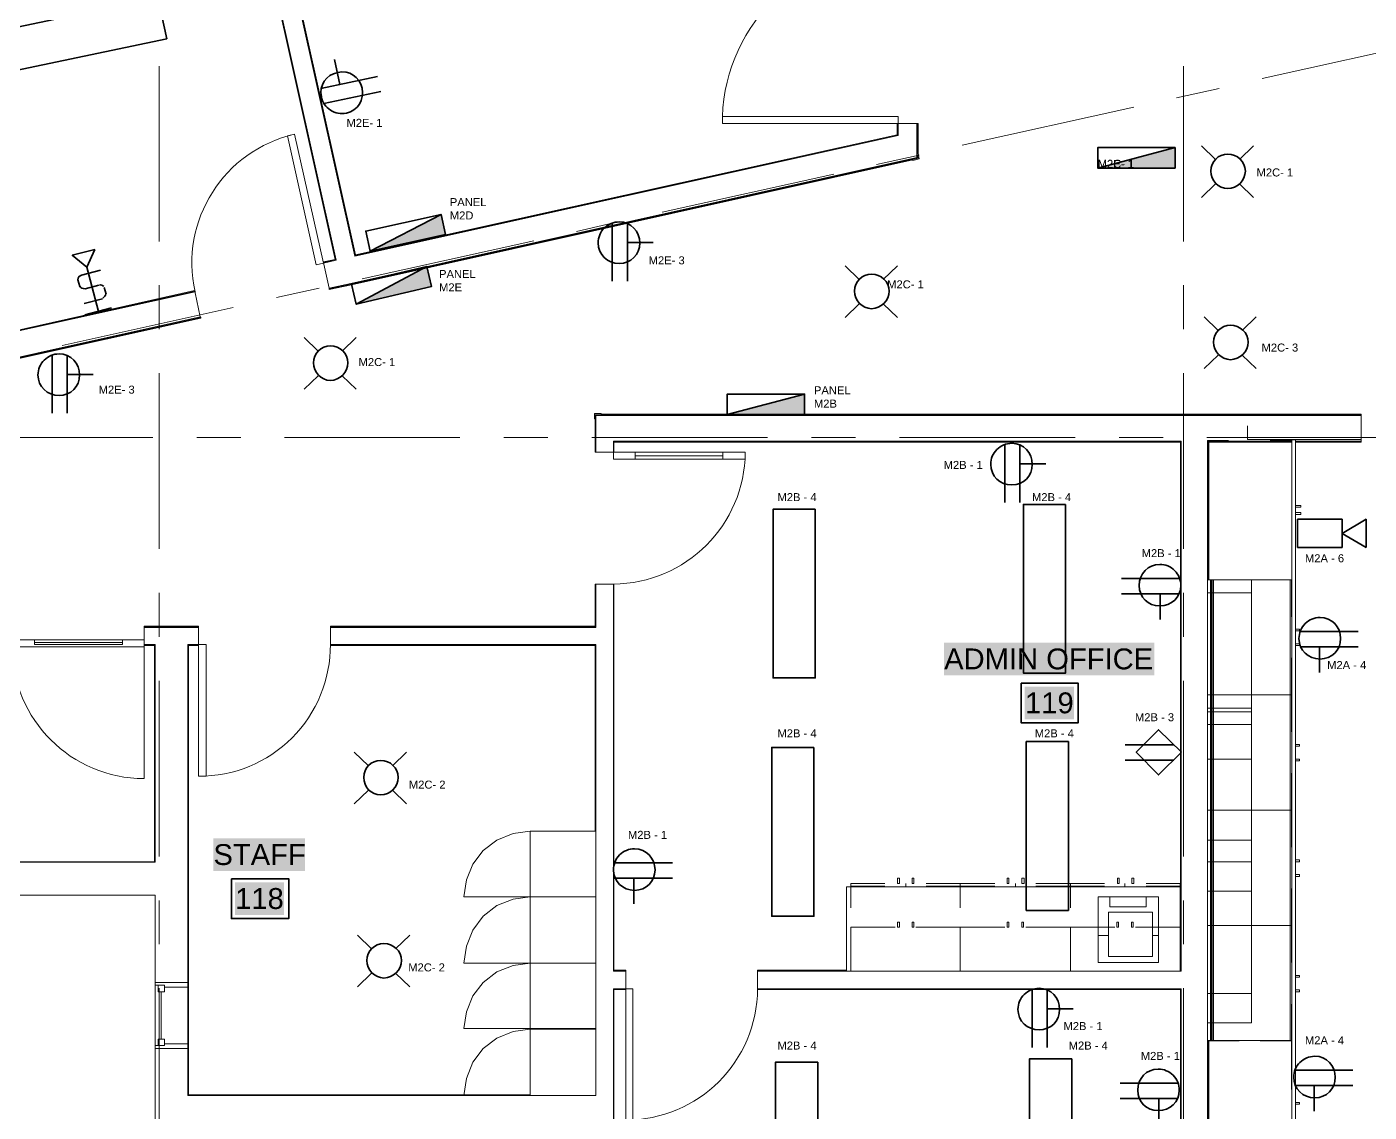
# Model space of a CAD drawing. Header units: millimetres. Extents: x 0.9 to 36.3, y 0.7 to 23.3.
# Drawn here: x 16.954 to 20.772, y 7.314 to 10.402 of the extents above; entities that cross this region are included whole.
import ezdxf

# ---------------------------------------------------------------- set-up
doc = ezdxf.new("R2010")
doc.units = ezdxf.units.MM
doc.layers.add('PDF2_Geometry', color=7, linetype='Continuous')
doc.layers.add('PDF_Text', color=7, linetype='Continuous')
for name, color, linetype, true_color in [('PDF2_Solid Fills', 7, 'Continuous', 0x7f7f7f), ('PDF_Geometry', 7, 'Continuous', 0x777777), ('PDF_Solid Fills', 7, 'Continuous', 0xffffff)]:
    doc.layers.add(name, color=color, linetype=linetype, true_color=true_color)
doc.styles.add('PDF Arial', font='arial.ttf')

msp = doc.modelspace()

# ---------------------------------------------------------------- hatches: boundary and pattern name
at = {"layer": 'PDF2_Solid Fills', "transparency": 33554559}
for points in [[(17.9302, 9.7653), (18.1455, 9.8107), (18.133, 9.8677), (18.1281, 9.8666)], [(18.9465, 9.3002), (19.1665, 9.2986), (19.1665, 9.3569), (19.1615, 9.3569)]]:
    msp.add_hatch(color=256, dxfattribs=at).paths.add_polyline_path(points)
at = {"layer": 'PDF_Solid Fills', "transparency": 33554559}
for points in [[(20, 10.0017), (20.22, 10), (20.22, 10.0583), (20.215, 10.0583)], [(20, 10.0017), (20.22, 10), (20.22, 10.0583), (20.215, 10.0583)], [(20, 10.0017), (20.22, 10), (20.22, 10.0583), (20.215, 10.0583)], [(17.8905, 9.6144), (18.1051, 9.6628), (18.0918, 9.7196), (18.087, 9.7185)]]:
    msp.add_hatch(color=256, dxfattribs=at).paths.add_polyline_path(points)

# ---------------------------------------------------------------- linework, layer by layer
at = {"layer": 'PDF2_Geometry', "lineweight": 35}
for points in [[(17.352, 10.3678), (16.8822, 10.2692), (16.8576, 10.3866), (17.3273, 10.4852)], [(18.1455, 9.8107), (17.9306, 9.7637), (17.9181, 9.8207), (18.133, 9.8677)], [(18.133, 9.8677), (17.9306, 9.7637), (18.1455, 9.8107)], [(17.1479, 9.7686), (17.1249, 9.7178), (17.0834, 9.7518)], [(19.1665, 9.2986), (18.9465, 9.2986), (18.9465, 9.3569), (19.1665, 9.3569)], [(19.1665, 9.3569), (18.9465, 9.2986), (19.1665, 9.2986)], [(19.1969, 9.0292), (19.1969, 8.5492), (19.0769, 8.5492), (19.0769, 9.0292)], [(19.9088, 9.0431), (19.9088, 8.5631), (19.7888, 8.5631), (19.7888, 9.0431)], [(20.695, 8.9205), (20.695, 9.0005), (20.5684, 9.0005), (20.5684, 8.9205)], [(20.7634, 8.9205), (20.695, 8.9605), (20.7634, 9.0005)], [(20.2381, 8.3384), (20.1731, 8.2734), (20.1098, 8.3384), (20.1731, 8.4017)], [(19.9169, 8.3679), (19.9169, 7.8879), (19.7969, 7.8879), (19.7969, 8.3679)], [(19.1931, 8.3514), (19.1931, 7.8714), (19.0731, 7.8714), (19.0731, 8.3514)], [(19.2038, 7.4561), (19.2038, 6.9761), (19.0838, 6.9761), (19.0838, 7.4561)], [(19.9265, 7.4657), (19.9265, 6.9858), (19.8065, 6.9858), (19.8065, 7.4657)]]:
    msp.add_lwpolyline(points, close=True, dxfattribs=at)
for points in [[(17.8289, 10.3091), (17.8441, 10.2374)], [(17.9517, 10.2603), (17.7904, 10.226)], [(17.9608, 10.218), (17.7994, 10.1836)], [(20.295, 10.063), (20.335, 10.0246)], [(20.4433, 10.063), (20.4033, 10.0246)], [(20.295, 9.9163), (20.335, 9.9546)], [(20.4433, 9.9163), (20.4033, 9.9546)], [(18.6191, 9.6784), (18.6191, 9.8434)], [(18.6625, 9.6784), (18.6625, 9.8434)], [(18.7358, 9.7884), (18.6625, 9.7884)], [(17.1102, 9.6951), (17.1634, 9.7089)], [(17.1249, 9.7178), (17.1578, 9.5921)], [(19.2819, 9.7215), (19.3219, 9.6832)], [(19.4303, 9.7215), (19.3903, 9.6832)], [(17.0998, 9.682), (17.1049, 9.6627)], [(17.1203, 9.6564), (17.159, 9.6665)], [(17.1795, 9.6408), (17.1745, 9.6601)], [(17.1175, 9.6143), (17.1691, 9.6278)], [(17.1191, 9.582), (17.1949, 9.6017)], [(19.2819, 9.5748), (19.3219, 9.6132)], [(19.4303, 9.5748), (19.3903, 9.6132)], [(20.3028, 9.5763), (20.3428, 9.5379)], [(20.4512, 9.5763), (20.4112, 9.5379)], [(17.7427, 9.5174), (17.7827, 9.4791)], [(17.8911, 9.5174), (17.8511, 9.4791)], [(17.026, 9.3027), (17.026, 9.4677)], [(17.0693, 9.3027), (17.0693, 9.4677)], [(20.3028, 9.4296), (20.3428, 9.4679)], [(20.4512, 9.4296), (20.4112, 9.4679)], [(17.1426, 9.4127), (17.0693, 9.4127)], [(17.7427, 9.3707), (17.7827, 9.4091)], [(17.8911, 9.3707), (17.8511, 9.4091)], [(19.7356, 9.0484), (19.7356, 9.2134)], [(19.779, 9.0484), (19.779, 9.2134)], [(19.8523, 9.1584), (19.779, 9.1584)], [(20.0681, 8.8322), (20.2331, 8.8322)], [(20.0681, 8.7889), (20.2331, 8.7889)], [(20.1781, 8.7155), (20.1781, 8.7889)], [(20.7408, 8.6813), (20.5758, 8.6813)], [(20.7408, 8.638), (20.5758, 8.638)], [(20.6308, 8.5647), (20.6308, 8.638)], [(17.8857, 8.338), (17.9257, 8.2996)], [(18.034, 8.338), (17.994, 8.2996)], [(20.0781, 8.3584), (20.2164, 8.3584)], [(20.0781, 8.315), (20.2164, 8.315)], [(17.8857, 8.1913), (17.9257, 8.2296)], [(18.034, 8.1913), (17.994, 8.2296)], [(18.791, 8.0232), (18.626, 8.0232)], [(18.791, 7.9799), (18.626, 7.9799)], [(18.681, 7.9066), (18.681, 7.9799)], [(17.895, 7.8171), (17.935, 7.7788)], [(18.0433, 7.8171), (18.0033, 7.7788)], [(17.895, 7.6704), (17.935, 7.7088)], [(18.0433, 7.6704), (18.0033, 7.7088)], [(19.8133, 7.498), (19.8133, 7.6629)], [(19.8566, 7.498), (19.8566, 7.6629)], [(19.9299, 7.6079), (19.8566, 7.6079)], [(20.7257, 7.4329), (20.5607, 7.4329)], [(20.0639, 7.3964), (20.2289, 7.3964)], [(20.7257, 7.3896), (20.5607, 7.3896)], [(20.6157, 7.3162), (20.6157, 7.3896)], [(20.0639, 7.3531), (20.2289, 7.3531)], [(20.1739, 7.2797), (20.1739, 7.3531)]]:
    msp.add_lwpolyline(points, dxfattribs=at)
for centre, radius, start, end in [((17.8504, 10.2146), 0.0597, 191.7901, 282.2695), ((20.37, 9.9913), 0.0484, 90.0411, 179.9589), ((18.6389, 9.7869), 0.0597, 89.7603, 180.2397), ((19.357, 9.6498), 0.0484, 90.0411, 179.9589), ((20.3779, 9.5046), 0.0484, 90.0411, 179.9589), ((17.0457, 9.4113), 0.0597, 89.7603, 180.2397), ((17.8178, 9.4457), 0.0484, 90.0411, 179.9589), ((19.7554, 9.157), 0.0597, 89.7603, 180.2397), ((20.1767, 8.8125), 0.0597, 359.7603, 90.2397), ((20.6322, 8.6616), 0.0597, 89.7603, 180.2397), ((17.9607, 8.2663), 0.0484, 90.0411, 179.9589), ((18.6825, 8.0035), 0.0597, 89.7603, 180.2397), ((17.97, 7.7454), 0.0484, 90.0411, 179.9589), ((19.833, 7.6065), 0.0597, 89.7603, 180.2397), ((20.6171, 7.4131), 0.0597, 89.7603, 180.2397), ((20.1725, 7.3766), 0.0597, 359.7603, 90.2397)]:
    msp.add_arc(centre, radius, start, end, dxfattribs=at)
for points in [[(17.792, 10.2024), (17.785, 10.235), (17.8059, 10.265), (17.8385, 10.272)], [(17.8385, 10.272), (17.8711, 10.2789), (17.9007, 10.2597), (17.9077, 10.2271)], [(17.9077, 10.2271), (17.9146, 10.1945), (17.8957, 10.1632), (17.8631, 10.1563)], [(20.37, 10.0396), (20.3966, 10.0396), (20.42, 10.018), (20.42, 9.9913)], [(20.37, 9.9413), (20.3433, 9.9413), (20.3217, 9.9646), (20.3217, 9.9913)], [(20.42, 9.9913), (20.42, 9.9646), (20.3966, 9.9413), (20.37, 9.9413)], [(18.6391, 9.8467), (18.6725, 9.8467), (18.6975, 9.82), (18.6975, 9.7867)], [(18.6391, 9.7284), (18.6058, 9.7284), (18.5791, 9.7534), (18.5791, 9.7867)], [(18.6975, 9.7867), (18.6975, 9.7534), (18.6725, 9.7284), (18.6391, 9.7284)], [(19.3569, 9.6982), (19.3836, 9.6982), (19.4069, 9.6765), (19.4069, 9.6498)], [(17.0998, 9.682), (17.0998, 9.6889), (17.1038, 9.6934), (17.1102, 9.6951)], [(17.1203, 9.6564), (17.1135, 9.6563), (17.1078, 9.6582), (17.1045, 9.6643)], [(17.1606, 9.6669), (17.1655, 9.6681), (17.1695, 9.6658), (17.1736, 9.6634)], [(17.1791, 9.6424), (17.1787, 9.6371), (17.1747, 9.6327), (17.1703, 9.6298)], [(19.3569, 9.5998), (19.3303, 9.5998), (19.3086, 9.6232), (19.3086, 9.6498)], [(19.4069, 9.6498), (19.4069, 9.6232), (19.3836, 9.5998), (19.3569, 9.5998)], [(20.3778, 9.5529), (20.4045, 9.5529), (20.4278, 9.5313), (20.4278, 9.5046)], [(17.046, 9.4711), (17.0793, 9.4711), (17.1043, 9.4444), (17.1043, 9.4111)], [(17.8177, 9.4941), (17.8444, 9.4941), (17.8677, 9.4724), (17.8677, 9.4457)], [(20.3778, 9.4546), (20.3512, 9.4546), (20.3295, 9.4779), (20.3295, 9.5046)], [(20.4278, 9.5046), (20.4278, 9.4779), (20.4045, 9.4546), (20.3778, 9.4546)], [(17.8177, 9.3957), (17.7911, 9.3957), (17.7694, 9.4191), (17.7694, 9.4457)], [(17.8677, 9.4457), (17.8677, 9.4191), (17.8444, 9.3957), (17.8177, 9.3957)], [(17.046, 9.3527), (17.0126, 9.3527), (16.986, 9.3777), (16.986, 9.4111)], [(17.1043, 9.4111), (17.1043, 9.3777), (17.0793, 9.3527), (17.046, 9.3527)], [(19.7556, 9.2167), (19.789, 9.2167), (19.814, 9.1901), (19.814, 9.1567)], [(19.7556, 9.0984), (19.7223, 9.0984), (19.6957, 9.1234), (19.6957, 9.1567)], [(19.814, 9.1567), (19.814, 9.1234), (19.789, 9.0984), (19.7556, 9.0984)], [(20.1181, 8.8122), (20.1181, 8.8455), (20.1431, 8.8722), (20.1765, 8.8722)], [(20.1765, 8.7539), (20.1431, 8.7539), (20.1181, 8.7789), (20.1181, 8.8122)], [(20.2365, 8.8122), (20.2365, 8.7789), (20.2098, 8.7539), (20.1765, 8.7539)], [(20.6908, 8.6613), (20.6908, 8.6947), (20.6658, 8.7213), (20.6325, 8.7213)], [(20.5725, 8.6613), (20.5725, 8.628), (20.5992, 8.603), (20.6325, 8.603)], [(20.6325, 8.603), (20.6658, 8.603), (20.6908, 8.628), (20.6908, 8.6613)], [(17.9607, 8.3146), (17.9873, 8.3146), (18.0107, 8.293), (18.0107, 8.2663)], [(17.9607, 8.2163), (17.934, 8.2163), (17.9123, 8.2396), (17.9123, 8.2663)], [(18.0107, 8.2663), (18.0107, 8.2396), (17.9873, 8.2163), (17.9607, 8.2163)], [(18.741, 8.0032), (18.741, 8.0366), (18.716, 8.0632), (18.6827, 8.0632)], [(18.6227, 8.0032), (18.6227, 7.9699), (18.6494, 7.9449), (18.6827, 7.9449)], [(18.6827, 7.9449), (18.716, 7.9449), (18.741, 7.9699), (18.741, 8.0032)], [(17.97, 7.7938), (17.9967, 7.7938), (18.02, 7.7721), (18.02, 7.7454)], [(17.97, 7.6954), (17.9433, 7.6954), (17.9217, 7.7188), (17.9217, 7.7454)], [(18.02, 7.7454), (18.02, 7.7188), (17.9967, 7.6954), (17.97, 7.6954)], [(19.8333, 7.6663), (19.8666, 7.6663), (19.8916, 7.6396), (19.8916, 7.6063)], [(19.8333, 7.5479), (19.7999, 7.5479), (19.7733, 7.5729), (19.7733, 7.6063)], [(19.8916, 7.6063), (19.8916, 7.5729), (19.8666, 7.5479), (19.8333, 7.5479)], [(20.6757, 7.4129), (20.6757, 7.4462), (20.6507, 7.4729), (20.6174, 7.4729)], [(20.1139, 7.3764), (20.1139, 7.4097), (20.1389, 7.4364), (20.1722, 7.4364)], [(20.5574, 7.4129), (20.5574, 7.3796), (20.584, 7.3546), (20.6174, 7.3546)], [(20.6174, 7.3546), (20.6507, 7.3546), (20.6757, 7.3796), (20.6757, 7.4129)], [(20.1722, 7.3181), (20.1389, 7.3181), (20.1139, 7.3431), (20.1139, 7.3764)], [(20.2322, 7.3764), (20.2322, 7.3431), (20.2056, 7.3181), (20.1722, 7.3181)]]:
    msp.add_open_spline(points, degree=3, dxfattribs=at)
at = {"layer": 'PDF_Geometry', "lineweight": 9}
for points in [[(15.2427, 11.8978), (15.766, 9.5429), (15.2444, 11.8978), (15.2444, 11.8962), (17.2526, 12.3428), (17.8309, 9.7396), (17.8326, 9.7396), (17.2526, 12.3445), (17.2543, 12.3462), (17.8343, 9.7379)], [(17.8326, 9.7396), (17.2543, 12.3445)], [(17.8876, 9.7496), (17.3076, 12.3528)], [(17.3093, 12.3528), (17.8876, 9.7513), (17.3093, 12.3528)], [(17.311, 12.3512), (17.8893, 9.7529), (19.4292, 10.0946), (19.4309, 10.0946), (19.4292, 10.0946), (19.4292, 10.1263), (19.4309, 10.1263), (19.4325, 10.1263)], [(20.4675, 10.2546), (20.9558, 10.3629)], [(17.331, 9.7913), (17.331, 10.2896)], [(20.2442, 9.7913), (20.2442, 10.2896)], [(20.2242, 10.1996), (20.3458, 10.2263)], [(19.6142, 10.0646), (20.1025, 10.1729)], [(19.4875, 10.0279), (17.8776, 9.6696), (17.8143, 9.6563), (17.8143, 9.6579), (17.8759, 9.6713), (19.4859, 10.0296), (19.4859, 10.1263), (19.4875, 10.1263), (19.4875, 10.0413), (19.4875, 10.1263), (19.4892, 10.1263), (19.4892, 10.0413), (19.4925, 10.0263), (19.4742, 10.0213), (19.4742, 10.0229), (17.8776, 9.6679), (17.8143, 9.6546), (17.8143, 9.6563), (17.8776, 9.6696), (19.4742, 10.0246)], [(19.4309, 10.1263), (19.4309, 10.0946), (19.4309, 10.1263)], [(19.4309, 10.0946), (19.4309, 10.1263)], [(17.7976, 9.7313), (17.7976, 9.7329), (17.8309, 9.7396), (17.8326, 9.7396), (17.7976, 9.7313), (17.7976, 9.7296), (17.7776, 9.7246), (17.6959, 10.0913), (17.7159, 10.0963), (17.7976, 9.7296)], [(17.8876, 9.7513), (19.4309, 10.0946), (17.8876, 9.7513)], [(19.4325, 10.0929), (17.9326, 9.7596)], [(19.3709, 10.0096), (19.4925, 10.0363)], [(19.4875, 10.0346), (19.4875, 10.0279), (19.4875, 10.0346)], [(18.7609, 9.8746), (19.2492, 9.9829)], [(18.5176, 9.8196), (18.6392, 9.8479)], [(17.9076, 9.6846), (18.3959, 9.7929)], [(16.8276, 9.5163), (17.431, 9.6513), (17.431, 9.6496), (17.4326, 9.6496), (17.4326, 9.6479), (15.821, 9.2913), (17.4326, 9.6496), (16.8276, 9.5146), (16.826, 9.5196), (16.836, 9.5213), (16.7843, 9.7579), (16.7743, 9.7563), (16.7727, 9.7596), (16.771, 9.7663), (16.6243, 9.7346)], [(17.7976, 9.7313), (17.8326, 9.7396), (17.7976, 9.7313)], [(17.331, 9.5413), (17.331, 9.6663)], [(20.2442, 9.5413), (20.2442, 9.6663)], [(17.6643, 9.6313), (17.7859, 9.6579)], [(17.0543, 9.4946), (17.541, 9.6029)], [(15.8377, 9.218), (17.4476, 9.5763), (17.4493, 9.5746), (15.8394, 9.218), (15.956, 8.693)], [(15.9177, 8.8563), (15.8377, 9.218), (15.8377, 9.2163), (17.4493, 9.5746), (17.4493, 9.5729), (15.841, 9.2163), (15.956, 8.6963), (16.9126, 8.6963), (16.9126, 8.6946), (16.9126, 8.693), (15.9544, 8.693), (15.9544, 8.6946), (16.9126, 8.6946), (15.956, 8.6946), (15.8394, 9.218)], [(17.331, 8.9163), (17.331, 9.4163)], [(20.2442, 8.9163), (20.2442, 9.4163)], [(18.5709, 9.298), (18.5709, 9.1913), (18.5726, 9.1913), (18.5726, 9.2963), (20.3075, 9.2963), (20.7492, 9.2963), (20.7492, 9.298), (20.7492, 9.2996), (20.3075, 9.2996), (18.5876, 9.2996), (18.5876, 9.3013), (18.5692, 9.3013), (18.5692, 9.2863), (18.5709, 9.2863), (18.5692, 9.2863), (18.5692, 9.3013), (18.5876, 9.3013), (18.5876, 9.298), (18.5709, 9.298), (18.5709, 9.2863), (18.5709, 9.1913), (18.5709, 9.2196)], [(18.5726, 9.298), (20.3075, 9.298), (18.5876, 9.298)], [(20.3075, 9.298), (20.7492, 9.298), (20.3075, 9.298)], [(20.7492, 9.228), (20.7492, 9.2913)], [(16.8126, 9.233), (17.3126, 9.233)], [(17.4376, 9.233), (17.5626, 9.233)], [(17.6876, 9.233), (18.1859, 9.233)], [(18.3109, 9.233), (18.4359, 9.233)], [(18.5609, 9.233), (19.0609, 9.233)], [(20.2142, 9.223), (18.6226, 9.223)], [(18.6242, 9.1913), (18.6242, 9.2213), (18.6242, 9.1913), (18.6226, 9.1913), (18.6226, 9.2196)], [(20.2375, 7.7147), (20.2375, 9.223), (20.2375, 7.7164), (20.2342, 7.7164), (20.2375, 7.7164), (20.2358, 7.7164), (20.2358, 7.718), (20.2358, 9.2196), (18.6242, 9.2196), (18.6242, 9.2213), (20.2375, 9.2213), (18.6242, 9.2213), (18.6242, 9.2196), (18.6242, 9.1913), (18.6242, 9.2213)], [(19.1859, 9.233), (19.3109, 9.233)], [(19.4359, 9.233), (19.9359, 9.233)], [(20.0609, 9.233), (20.1858, 9.233)], [(20.2375, 9.2213), (20.2375, 7.7164), (20.2358, 7.7164), (20.2358, 7.718), (20.2342, 7.718)], [(20.3108, 9.233), (20.8092, 9.233)], [(20.5625, 7.6514), (20.5625, 7.5164), (20.5625, 8.8296), (20.5625, 9.2263), (20.5525, 9.2263), (20.5525, 8.8296), (20.5525, 7.5164), (20.5525, 7.1214), (20.3125, 7.1214), (20.3125, 7.123), (20.5525, 7.123), (20.3142, 7.123), (20.3142, 7.518), (20.3142, 7.1214)], [(20.3125, 9.0846), (20.3125, 9.2246), (20.3725, 9.2246)], [(20.3458, 9.223), (20.3458, 9.2213), (20.3458, 9.2196), (20.3158, 9.2196), (20.3142, 9.2213), (20.5525, 9.2213), (20.3142, 9.2213), (20.3458, 9.2213), (20.3125, 9.2213)], [(20.5525, 9.223), (20.3125, 9.223), (20.3125, 8.8563)], [(20.3142, 9.2213), (20.3158, 9.2196), (20.3158, 8.828)], [(20.3142, 9.2213), (20.3142, 8.828), (20.3142, 9.2213)], [(20.5525, 9.2196), (20.3158, 9.2196)], [(20.4908, 9.2246), (20.5525, 9.2246)], [(20.5625, 7.1247), (20.9441, 7.1247), (20.9441, 7.123), (20.9441, 7.1214), (20.5625, 7.1214), (20.5625, 9.2263), (20.5525, 9.2263), (20.5525, 7.1214), (20.5508, 7.1214)], [(20.5625, 9.2246), (20.5625, 9.0846)], [(20.5625, 9.223), (20.7492, 9.223), (20.7492, 9.2213), (20.7492, 9.2196), (20.5625, 9.2196)], [(18.5709, 9.1913), (18.5709, 9.1913)], [(18.6242, 9.1913), (18.6242, 9.1913)], [(18.6842, 9.1913), (18.9342, 9.1913)], [(18.6842, 9.1713), (18.9342, 9.1713)], [(20.5625, 9.0346), (20.5725, 9.0346), (20.5625, 9.0346), (20.5775, 9.0346), (20.5775, 9.0396), (20.5625, 9.0396), (20.5725, 9.0396), (20.5625, 9.0396)], [(20.5625, 9.0146), (20.5725, 9.0146), (20.5625, 9.0146), (20.5775, 9.0146), (20.5775, 9.0196), (20.5625, 9.0196), (20.5725, 9.0196), (20.5625, 9.0196)], [(20.3725, 7.1214), (20.3125, 7.1214), (20.3125, 7.518), (20.5475, 7.518), (20.5475, 8.828), (20.3125, 8.828), (20.3725, 8.828), (20.3125, 8.828), (20.3125, 8.968)], [(20.5625, 8.968), (20.5625, 8.828), (20.5625, 8.6946)], [(20.3125, 8.6946), (20.3125, 8.828), (20.4025, 8.828)], [(20.3208, 8.828), (20.3258, 8.828), (20.3292, 8.828)], [(20.3208, 8.828), (20.3258, 8.828), (20.3292, 8.828)], [(20.3208, 8.828), (20.3258, 8.828), (20.3292, 8.828)], [(20.3225, 8.828), (20.3258, 8.828), (20.3292, 8.828)], [(20.3225, 8.828), (20.3225, 7.518)], [(20.3258, 8.828), (20.3258, 7.518)], [(20.3258, 8.828), (20.3258, 7.518)], [(20.3292, 8.828), (20.3292, 7.518)], [(20.3292, 8.828), (20.3292, 7.518)], [(20.3292, 8.828), (20.3292, 7.518)], [(20.3292, 8.828), (20.3292, 7.518)], [(20.4625, 8.828), (20.5525, 8.828), (20.4908, 8.828), (20.5508, 8.828), (20.5508, 8.723)], [(20.5525, 8.828), (20.5508, 8.828)], [(17.331, 8.6663), (17.331, 8.7913)], [(18.5726, 8.693), (17.8176, 8.693), (17.8176, 8.6946), (17.8176, 8.6963), (18.5709, 8.6963), (18.5709, 8.6946), (18.5709, 8.6963), (18.5709, 8.8163), (18.5726, 8.8163), (18.5726, 8.7346)], [(18.5709, 8.8163), (18.5709, 8.8163)], [(18.5709, 8.6946), (18.5709, 8.8163), (18.5709, 8.6946)], [(18.6242, 7.7164), (18.6242, 8.668), (18.6242, 7.718), (18.6576, 7.718), (18.6576, 7.7164), (18.6576, 7.7147), (18.6226, 7.7147), (18.6226, 8.668), (18.6226, 8.8163), (18.6242, 8.8163), (18.6242, 8.668), (18.6242, 8.8163), (18.6242, 8.668), (18.6242, 7.7147)], [(18.6242, 8.8163), (18.6242, 8.8163)], [(20.2442, 8.6663), (20.2442, 8.7913)], [(17.2876, 8.6946), (17.4426, 8.6946), (17.2876, 8.6946)], [(17.8176, 8.6946), (18.5709, 8.6946), (17.8176, 8.6946)], [(15.966, 8.6446), (16.1027, 8.0247), (16.2443, 8.0247), (16.2443, 8.033), (16.8543, 8.033), (16.8543, 8.0247), (16.2443, 8.0247), (16.2443, 8.033), (16.8543, 8.033), (16.8543, 8.0247), (17.2026, 8.0247)], [(17.2876, 8.638), (16.9126, 8.638), (16.9126, 8.6413), (15.9677, 8.6413), (16.1043, 8.0263), (16.2443, 8.0263)], [(16.8543, 8.0263), (17.3176, 8.0263), (17.3193, 8.0263), (17.3193, 8.6446), (17.3193, 8.0247)], [(16.9126, 8.658), (17.2876, 8.658)], [(17.226, 8.658), (16.976, 8.658)], [(16.976, 8.6496), (17.226, 8.6496)], [(17.3193, 8.643), (17.2876, 8.643), (17.3193, 8.643), (17.3193, 8.0263), (17.3176, 8.0263), (17.3176, 8.6413), (17.2876, 8.6413)], [(17.4126, 8.643), (17.4426, 8.643), (17.4126, 8.643), (17.4126, 8.0247), (17.4126, 8.6446), (17.4126, 8.0247), (17.4126, 7.3614)], [(18.3859, 7.363), (17.4143, 7.363), (17.4143, 8.0247), (17.4143, 8.6413), (17.4426, 8.6413), (17.4426, 8.643), (17.4426, 8.6446), (17.4643, 8.6446), (17.4643, 8.2697), (17.4426, 8.2697), (17.4426, 8.6446)], [(18.5709, 8.113), (18.5709, 8.6413), (18.5709, 8.643), (18.5709, 8.6413), (17.8176, 8.6413), (17.8176, 8.643), (17.8176, 8.6446), (18.5726, 8.6446), (18.5726, 8.113)], [(18.5709, 8.113), (18.5709, 8.643), (18.5709, 8.113)], [(20.3125, 8.3663), (20.3125, 8.5013), (20.4025, 8.5013), (20.3125, 8.5013), (20.3125, 8.6346)], [(20.5508, 8.6646), (20.5525, 8.6646)], [(20.5625, 8.6346), (20.5625, 8.5013), (20.5625, 8.3663)], [(20.5508, 8.6063), (20.5508, 8.5013), (20.3292, 8.5013), (20.5508, 8.5013), (20.5508, 8.3963)], [(17.331, 8.0413), (17.331, 8.5413)], [(20.2442, 8.0413), (20.2442, 8.5413)], [(20.5508, 8.3363), (20.5525, 8.3363)], [(20.3125, 8.038), (20.3125, 8.173), (20.4025, 8.173), (20.3125, 8.173), (20.3125, 8.308)], [(20.5625, 8.308), (20.5625, 8.173), (20.5625, 8.038)], [(20.5508, 8.278), (20.5508, 8.173), (20.3292, 8.173), (20.5508, 8.173), (20.5508, 8.068)], [(18.3859, 7.5514), (18.1976, 7.5514), (18.2043, 7.5997), (18.2226, 7.6447), (18.2526, 7.683), (18.2909, 7.713), (18.3376, 7.7314), (18.3859, 7.738), (18.1976, 7.738), (18.2043, 7.7863), (18.2226, 7.8313), (18.2526, 7.8713), (18.2909, 7.9013), (18.3376, 7.9197), (18.3859, 7.9263), (18.1976, 7.9263), (18.2043, 7.9747), (18.2226, 8.0197), (18.2526, 8.058), (18.2909, 8.088), (18.3376, 8.1063), (18.3859, 8.113)], [(16.8543, 8.0263), (17.3193, 8.0263), (16.8543, 8.0263)], [(18.5726, 7.3614), (17.4126, 7.3614), (17.4126, 8.0247), (17.4126, 7.3997)], [(20.3125, 7.7097), (20.3125, 7.8447), (20.4025, 7.8447), (20.3125, 7.8447), (20.3125, 7.9797)], [(20.5508, 8.008), (20.5525, 8.008)], [(20.5625, 7.9797), (20.5625, 7.8447), (20.5625, 7.7097)], [(19.3942, 7.9647), (19.2975, 7.9647), (19.2975, 7.9563)], [(19.2975, 7.8947), (19.2975, 7.9563), (19.3942, 7.9563)], [(19.4309, 7.9647), (19.4359, 7.9647), (19.4309, 7.9647)], [(19.4309, 7.9647), (19.4359, 7.9647), (19.4309, 7.9647)], [(19.4542, 7.9563), (19.4542, 7.9647)], [(19.7075, 7.9647), (19.6092, 7.9647), (19.6092, 7.9563), (19.6092, 7.9647), (19.5125, 7.9647)], [(19.5125, 7.9563), (19.6092, 7.9563), (19.6092, 7.8947), (19.6092, 7.9563), (19.7075, 7.9563)], [(19.7425, 7.9647), (19.7475, 7.9647), (19.7425, 7.9647)], [(19.7425, 7.9647), (19.7475, 7.9647), (19.7425, 7.9647)], [(19.7659, 7.9563), (19.7659, 7.9647)], [(20.0192, 7.9647), (19.9225, 7.9647), (19.9225, 7.9563), (19.9225, 7.9647), (19.8242, 7.9647)], [(19.8242, 7.9563), (19.9225, 7.9563), (19.9225, 7.8947), (19.9225, 7.9563), (20.0192, 7.9563)], [(20.0559, 7.9647), (20.0609, 7.9647), (20.0559, 7.9647)], [(20.0559, 7.9647), (20.0609, 7.9647), (20.0559, 7.9647)], [(20.0775, 7.9563), (20.0775, 7.9647)], [(20.2342, 7.9563), (20.2342, 7.9647), (20.1375, 7.9647)], [(20.1375, 7.9563), (20.2342, 7.9563), (20.2342, 7.8947)], [(20.5508, 7.9497), (20.5508, 7.8447), (20.3292, 7.8447), (20.5508, 7.8447), (20.5508, 7.7397)], [(17.331, 7.7913), (17.331, 7.9163)], [(20.1725, 7.8363), (20.1725, 7.8413), (20.1725, 7.843), (20.1725, 7.8463), (20.1725, 7.8863), (20.1725, 7.9263), (20.0009, 7.9263), (20.0858, 7.9263), (20.1725, 7.9263), (20.1725, 7.918), (20.1725, 7.908), (20.1725, 7.898), (20.1725, 7.8863), (20.1725, 7.863), (20.1725, 7.838), (20.1725, 7.8163), (20.1725, 7.778), (20.1725, 7.7397), (20.1725, 7.7564), (20.1725, 7.7397), (20.0009, 7.7397), (20.1725, 7.7397), (20.0009, 7.7397), (20.0009, 7.7564), (20.0009, 7.7397), (20.0009, 7.778), (20.0009, 7.8163), (20.0009, 7.838), (20.0009, 7.863), (20.0009, 7.8863), (20.0009, 7.898), (20.0009, 7.908), (20.0009, 7.918), (20.0009, 7.9263), (20.0009, 7.8963), (20.0009, 7.8947), (20.0009, 7.893), (20.0009, 7.8913), (20.0009, 7.8897), (20.0009, 7.8863), (20.0009, 7.823), (20.0009, 7.758), (20.0009, 7.823), (20.0009, 7.8863), (20.0009, 7.8897), (20.0009, 7.8913), (20.0009, 7.893), (20.0009, 7.8947), (20.0009, 7.8963), (20.0009, 7.9263), (20.0359, 7.9263), (20.0609, 7.9263), (20.0858, 7.9263), (20.1108, 7.9263), (20.1358, 7.9263), (20.1725, 7.9263), (20.1725, 7.8963), (20.1725, 7.8947), (20.1725, 7.893), (20.1725, 7.8913), (20.1725, 7.8897), (20.1725, 7.8863), (20.1725, 7.823), (20.1725, 7.758), (20.1725, 7.823), (20.1725, 7.8863), (20.1725, 7.8897), (20.1725, 7.8913), (20.1725, 7.893), (20.1725, 7.8947), (20.1725, 7.8963), (20.1725, 7.9263), (20.1375, 7.9263), (20.1125, 7.9263), (20.0858, 7.9263), (20.0592, 7.9263), (20.0342, 7.9263), (20.0342, 7.918), (20.0342, 7.908), (20.0342, 7.898), (20.1375, 7.898), (20.1375, 7.908), (20.1375, 7.918), (20.1375, 7.9263), (20.0342, 7.9263), (20.0009, 7.9263), (20.0009, 7.8347), (20.0009, 7.7397), (20.0009, 7.8347), (20.0009, 7.9263), (20.0009, 7.8863), (20.0009, 7.8463), (20.0009, 7.843), (20.0009, 7.8413), (20.0009, 7.8363)], [(20.0009, 7.9263), (20.0342, 7.9263), (20.0342, 7.918), (20.0342, 7.908), (20.0342, 7.898), (20.1375, 7.898), (20.1375, 7.908), (20.1375, 7.918), (20.1375, 7.9263), (20.1725, 7.9263)], [(20.0342, 7.9263), (20.1375, 7.9263), (20.0342, 7.9263)], [(20.1125, 7.9263), (20.0858, 7.9263), (20.0592, 7.9263)], [(20.2442, 7.7913), (20.2442, 7.9163)], [(20.0309, 7.8163), (20.0309, 7.848), (20.0309, 7.883), (20.1558, 7.883), (20.1558, 7.848), (20.1558, 7.8163), (20.1558, 7.7863), (20.1558, 7.7564), (20.0309, 7.7564), (20.0309, 7.7863), (20.0309, 7.8163), (20.0009, 7.8163)], [(19.4242, 7.7147), (19.2975, 7.7147), (19.2975, 7.8397), (19.4242, 7.8397)], [(19.4309, 7.8397), (19.4359, 7.8397), (19.4309, 7.8397)], [(19.4309, 7.8397), (19.4359, 7.8397), (19.4309, 7.8397)], [(19.4725, 7.8397), (19.4775, 7.8397), (19.4725, 7.8397)], [(19.4725, 7.8397), (19.4775, 7.8397), (19.4725, 7.8397)], [(19.4825, 7.8397), (19.6092, 7.8397), (19.6092, 7.7147), (19.4825, 7.7147)], [(19.7359, 7.7147), (19.6092, 7.7147), (19.6092, 7.8397), (19.7359, 7.8397)], [(19.7425, 7.8397), (19.7475, 7.8397), (19.7425, 7.8397)], [(19.7425, 7.8397), (19.7475, 7.8397), (19.7425, 7.8397)], [(19.7842, 7.8397), (19.7892, 7.8397), (19.7842, 7.8397)], [(19.7842, 7.8397), (19.7892, 7.8397), (19.7842, 7.8397)], [(19.7959, 7.8397), (19.9225, 7.8397), (19.9225, 7.7147), (19.7959, 7.7147)], [(20.0492, 7.7147), (19.9225, 7.7147), (19.9225, 7.8397), (20.0492, 7.8397)], [(20.0542, 7.8397), (20.0592, 7.8397), (20.0542, 7.8397)], [(20.0542, 7.8397), (20.0592, 7.8397), (20.0542, 7.8397)], [(20.0958, 7.8397), (20.1008, 7.8397), (20.0958, 7.8397)], [(20.0958, 7.8397), (20.1008, 7.8397), (20.0958, 7.8397)], [(20.1075, 7.8397), (20.2342, 7.8397), (20.2342, 7.7147), (20.1075, 7.7147)], [(20.1725, 7.8163), (20.1558, 7.8163)], [(19.3942, 7.7147), (19.2975, 7.7147), (19.2975, 7.7764)], [(19.7075, 7.7147), (19.6092, 7.7147), (19.6092, 7.7764), (19.6092, 7.7147), (19.5125, 7.7147)], [(20.0192, 7.7147), (19.9225, 7.7147), (19.9225, 7.7764), (19.9225, 7.7147), (19.8242, 7.7147)], [(20.2342, 7.7764), (20.2342, 7.7147), (20.1375, 7.7147)], [(18.6226, 7.7147), (18.6226, 7.7164), (18.6576, 7.7164), (18.6242, 7.7164), (18.6576, 7.7164)], [(19.0326, 7.7147), (19.0326, 7.7164), (19.0326, 7.718), (19.2859, 7.718)], [(20.5508, 7.6814), (20.5525, 7.6814)], [(17.331, 7.168), (17.331, 7.6664)], [(18.6226, 7.6647), (18.6226, 7.6647)], [(18.6226, 7.6647), (18.6226, 7.3364), (18.6226, 6.1931), (20.2392, 6.1931)], [(18.6576, 7.6647), (18.6576, 7.6647)], [(18.6576, 7.6647), (18.6776, 7.6647)], [(18.6776, 7.6647), (18.6776, 7.2914)], [(19.0326, 7.6647), (19.0326, 7.6647)], [(20.2375, 7.6647), (19.0326, 7.6647), (20.2375, 7.6647)], [(20.2375, 7.6647), (20.2375, 7.6647)], [(20.2375, 7.6647), (20.2375, 6.1931), (20.2375, 7.6647)], [(20.2442, 7.168), (20.2442, 7.6664)], [(20.4025, 7.5164), (20.3125, 7.5164), (20.3125, 7.6514)], [(20.5508, 7.6214), (20.5508, 7.5164), (20.4908, 7.5164), (20.5508, 7.5164), (20.5508, 7.378)], [(18.3859, 7.3614), (18.1976, 7.3614), (18.2043, 7.4097), (18.2226, 7.4564), (18.2526, 7.4947), (18.2909, 7.5247), (18.3376, 7.543), (18.3859, 7.5497)], [(18.5709, 7.5514), (18.5709, 7.5497)], [(18.5726, 7.5514), (18.5726, 7.5497)], [(20.3125, 7.3797), (20.3125, 7.518), (20.3725, 7.518)], [(20.3158, 7.518), (20.3158, 7.1247), (20.5525, 7.1247)], [(20.3258, 7.518), (20.3208, 7.518)], [(20.3258, 7.518), (20.3208, 7.518)], [(20.3292, 7.518), (20.3258, 7.518), (20.3208, 7.518)], [(20.3292, 7.518), (20.3258, 7.518), (20.3208, 7.518)], [(20.3292, 7.518), (20.3258, 7.518), (20.3208, 7.518)], [(20.3292, 7.518), (20.3258, 7.518), (20.3225, 7.518)], [(20.3292, 7.518), (20.3258, 7.518), (20.3225, 7.518)], [(20.3292, 7.518), (20.3258, 7.518), (20.3225, 7.518)], [(20.3292, 7.518), (20.3258, 7.518)], [(20.3292, 7.518), (20.3258, 7.518)], [(20.5525, 7.5164), (20.5508, 7.5164), (20.5525, 7.5164), (20.4625, 7.5164)], [(20.4908, 7.518), (20.5525, 7.518)], [(20.5625, 7.518), (20.5625, 7.3797)], [(20.5625, 7.1214), (20.5625, 7.5164)], [(17.4126, 7.3614), (18.3859, 7.3614), (17.4126, 7.3614)], [(18.5726, 7.3614), (18.5726, 7.3614)], [(20.5508, 7.3197), (20.5525, 7.3197)]]:
    msp.add_lwpolyline(points, dxfattribs=at)
at = {"layer": 'PDF_Geometry', "lineweight": 18}
for points in [[(17.3076, 12.3528), (17.8876, 9.7496), (19.4325, 10.0929), (19.4325, 10.1263), (19.4859, 10.1263), (19.4859, 10.1013), (19.4859, 10.0296), (19.4325, 10.0163), (17.8759, 9.6713), (17.8143, 9.6579), (17.7993, 9.7263), (17.7976, 9.7296), (17.8343, 9.7379), (17.2543, 12.3462)], [(20.3142, 6.0998), (20.0359, 6.0998), (20.0359, 6.1931), (20.2375, 6.1931), (20.2375, 7.6647), (19.0326, 7.6647), (19.0326, 7.7147), (20.2375, 7.7147), (20.2375, 9.223), (18.6226, 9.223), (18.6226, 9.1913), (18.5726, 9.1913), (18.5726, 9.2663), (18.5726, 9.2963), (18.6226, 9.2963), (20.3075, 9.2963), (20.7492, 9.2963), (20.7492, 9.2663), (20.7492, 9.223), (20.5625, 9.223)], [(20.5525, 7.1214), (20.3125, 7.1214), (20.3125, 7.6647), (20.3125, 7.7147), (20.3125, 9.223), (20.5525, 9.223)], [(18.6226, 6.1931), (18.6226, 7.3364), (18.6226, 7.6647), (18.6576, 7.6647), (18.6576, 7.7147), (18.6226, 7.7147), (18.6226, 8.668), (18.6226, 8.8163), (18.5726, 8.8163), (18.5726, 8.693), (17.8176, 8.693), (17.8176, 8.6446), (18.5726, 8.6446), (18.5726, 7.3614), (17.4126, 7.3614), (17.4126, 7.4947), (17.3193, 7.4947), (17.3193, 6.9047)], [(16.8543, 8.0247), (17.3193, 8.0247), (17.3193, 8.6446), (17.2876, 8.6446), (17.2876, 8.693), (17.4426, 8.693), (17.4426, 8.6446), (17.4126, 8.6446), (17.4126, 8.0247), (17.4126, 7.683), (17.3193, 7.683), (17.3193, 7.9313), (16.841, 7.9313), (16.841, 8.0247)]]:
    msp.add_lwpolyline(points, dxfattribs=at)
msp.add_lwpolyline([(17.4326, 9.6446), (17.4476, 9.5763), (16.0527, 9.2663), (15.8377, 9.218), (15.8627, 9.103), (15.8377, 9.0963), (15.7727, 9.083), (15.1311, 11.9678), (15.2227, 11.9878), (15.741, 12.1045), (15.761, 12.0145), (15.2427, 11.8978), (15.821, 9.2913), (17.4326, 9.6479)], close=True, dxfattribs=at)
at = {"layer": 'PDF_Geometry', "lineweight": 13}
for points in [[(19.4325, 10.1463), (18.9326, 10.1463), (18.9326, 10.1263), (19.4325, 10.1263)], [(18.6226, 9.1713), (18.6842, 9.1713), (18.6842, 9.1913), (18.6226, 9.1913)], [(18.9976, 9.1713), (18.9342, 9.1713), (18.9342, 9.1913), (18.9976, 9.1913)], [(20.3208, 7.518), (20.3208, 8.828), (20.3125, 8.828), (20.3125, 7.518)], [(20.3225, 8.828), (20.3208, 8.828), (20.3208, 7.518), (20.3225, 7.518)], [(16.9126, 8.638), (16.9126, 8.658), (16.976, 8.658), (16.976, 8.6446), (17.226, 8.6446), (17.226, 8.658), (17.2876, 8.658), (17.2876, 8.638)], [(16.976, 8.6446), (16.976, 8.6496), (17.226, 8.6496), (17.226, 8.6446)], [(17.3276, 7.6564), (17.346, 7.6564), (17.346, 7.6747), (17.3276, 7.6747)], [(17.3276, 7.5214), (17.346, 7.5214), (17.346, 7.503), (17.3276, 7.503)]]:
    msp.add_lwpolyline(points, close=True, dxfattribs=at)
at = {"layer": 'PDF_Geometry', "lineweight": 9}
for points in [[(19.4859, 10.0413), (19.4892, 10.0279), (19.4742, 10.0246), (19.4742, 10.0213), (19.4925, 10.0263), (19.4892, 10.0413)], [(19.4892, 10.0296), (19.4892, 10.0279)], [(17.8893, 9.7529), (17.8876, 9.7513)], [(20.5625, 9.2213), (20.7492, 9.2213)], [(20.5625, 9.0396), (20.5775, 9.0396), (20.5775, 9.0346), (20.5625, 9.0346)], [(20.5625, 9.0196), (20.5775, 9.0196), (20.5775, 9.0146), (20.5625, 9.0146)], [(20.4375, 8.453), (20.3125, 8.453), (20.3125, 8.828), (20.4375, 8.828)], [(20.3292, 8.828), (20.3258, 8.828), (20.3208, 8.828), (20.3258, 8.828), (20.3292, 8.828), (20.3258, 8.828), (20.3225, 8.828), (20.3258, 8.828)], [(20.3292, 7.518), (20.3292, 8.828)], [(20.3292, 7.518), (20.3292, 8.828)], [(20.4375, 8.4163), (20.3125, 8.4163), (20.3125, 8.7913), (20.4375, 8.7913)], [(17.4426, 8.6946), (17.4426, 8.693), (17.2876, 8.693), (17.2876, 8.6946), (17.2876, 8.6963), (17.4426, 8.6963)], [(20.5625, 8.688), (20.5742, 8.688), (20.5742, 8.683), (20.5625, 8.683), (20.5742, 8.683), (20.5742, 8.688), (20.5625, 8.688), (20.5692, 8.688)], [(20.5625, 8.683), (20.5692, 8.683)], [(17.226, 8.6446), (16.976, 8.6446)], [(17.8176, 8.643), (18.5709, 8.643)], [(20.5742, 8.6413), (20.5625, 8.6413), (20.5692, 8.6413), (20.5625, 8.6413), (20.5742, 8.6413), (20.5742, 8.6463), (20.5625, 8.6463), (20.5742, 8.6463)], [(20.5692, 8.6463), (20.5625, 8.6463)], [(20.4625, 8.5013), (20.5525, 8.5013)], [(20.5525, 8.5013), (20.5508, 8.5013)], [(20.4375, 8.088), (20.3125, 8.088), (20.3125, 8.463), (20.4375, 8.463)], [(20.5625, 8.3597), (20.5742, 8.3597), (20.5742, 8.3547), (20.5625, 8.3547), (20.5742, 8.3547), (20.5742, 8.3597), (20.5625, 8.3597), (20.5692, 8.3597)], [(20.5625, 8.3547), (20.5692, 8.3547)], [(20.4375, 7.943), (20.3125, 7.943), (20.3125, 8.318), (20.4375, 8.318)], [(20.5742, 8.313), (20.5625, 8.313), (20.5692, 8.313), (20.5625, 8.313), (20.5742, 8.313), (20.5742, 8.318), (20.5625, 8.318), (20.5742, 8.318)], [(20.5692, 8.318), (20.5625, 8.318)], [(20.4625, 8.173), (20.5525, 8.173)], [(20.5525, 8.173), (20.5508, 8.173)], [(18.5726, 7.9263), (18.5726, 8.113), (18.3859, 8.113), (18.3859, 7.9263)], [(20.4375, 7.6514), (20.3125, 7.6514), (20.3125, 8.0263), (20.4375, 8.0263)], [(20.5625, 8.0313), (20.5742, 8.0313), (20.5742, 8.0263), (20.5625, 8.0263), (20.5742, 8.0263), (20.5742, 8.0313), (20.5625, 8.0313), (20.5692, 8.0313)], [(20.5625, 8.0263), (20.5692, 8.0263)], [(19.4309, 7.9647), (19.4309, 7.9797), (19.4359, 7.9797), (19.4359, 7.9647), (19.4359, 7.9797), (19.4309, 7.9797), (19.4309, 7.9647), (19.4309, 7.9747)], [(19.4775, 7.9797), (19.4775, 7.9647), (19.4725, 7.9647), (19.4775, 7.9647), (19.4775, 7.9747), (19.4775, 7.9647), (19.4725, 7.9647), (19.4775, 7.9647), (19.4775, 7.9797), (19.4725, 7.9797), (19.4725, 7.9647), (19.4725, 7.9797)], [(19.7425, 7.9647), (19.7425, 7.9797), (19.7475, 7.9797), (19.7475, 7.9647), (19.7475, 7.9797), (19.7425, 7.9797), (19.7425, 7.9647), (19.7425, 7.9747)], [(19.7909, 7.9797), (19.7909, 7.9647), (19.7842, 7.9647), (19.7909, 7.9647), (19.7909, 7.9747), (19.7909, 7.9647), (19.7842, 7.9647), (19.7909, 7.9647), (19.7909, 7.9797), (19.7842, 7.9797), (19.7842, 7.9647), (19.7842, 7.9797)], [(20.0559, 7.9647), (20.0559, 7.9797), (20.0609, 7.9797), (20.0609, 7.9647), (20.0609, 7.9797), (20.0559, 7.9797), (20.0559, 7.9647), (20.0559, 7.9747)], [(20.1025, 7.9797), (20.1025, 7.9647), (20.0975, 7.9647), (20.1025, 7.9647), (20.1025, 7.9747), (20.1025, 7.9647), (20.0975, 7.9647), (20.1025, 7.9647), (20.1025, 7.9797), (20.0975, 7.9797), (20.0975, 7.9647), (20.0975, 7.9797)], [(20.5742, 7.9847), (20.5625, 7.9847), (20.5692, 7.9847), (20.5625, 7.9847), (20.5742, 7.9847), (20.5742, 7.9897), (20.5625, 7.9897), (20.5742, 7.9897)], [(20.5692, 7.9897), (20.5625, 7.9897)], [(19.2859, 7.7147), (20.2342, 7.7147), (20.2342, 7.9547), (19.2859, 7.9547)], [(19.4359, 7.9647), (19.4359, 7.9747)], [(19.4725, 7.9747), (19.4725, 7.9647)], [(19.7475, 7.9647), (19.7475, 7.9747)], [(19.7842, 7.9747), (19.7842, 7.9647)], [(20.0609, 7.9647), (20.0609, 7.9747)], [(20.0975, 7.9747), (20.0975, 7.9647)], [(20.4375, 7.568), (20.3125, 7.568), (20.3125, 7.943), (20.4375, 7.943)], [(18.5726, 7.738), (18.5726, 7.9263), (18.3859, 7.9263), (18.3859, 7.738)], [(20.0009, 7.7397), (20.1725, 7.7397), (20.1725, 7.9263), (20.0009, 7.9263)], [(20.1725, 7.9263), (20.1725, 7.8347), (20.1725, 7.7397), (20.1725, 7.8347)], [(20.0309, 7.7564), (20.1558, 7.7564), (20.1558, 7.883), (20.0309, 7.883)], [(19.4309, 7.8397), (19.4309, 7.8547), (19.4359, 7.8547), (19.4359, 7.8397), (19.4359, 7.8547), (19.4309, 7.8547), (19.4309, 7.8397), (19.4309, 7.8497)], [(19.4359, 7.8397), (19.4359, 7.8497)], [(19.4725, 7.8397), (19.4725, 7.8547), (19.4775, 7.8547), (19.4775, 7.8397), (19.4775, 7.8547), (19.4725, 7.8547), (19.4725, 7.8397), (19.4725, 7.8497)], [(19.4775, 7.8397), (19.4775, 7.8497)], [(19.7425, 7.8397), (19.7425, 7.8547), (19.7475, 7.8547), (19.7475, 7.8397), (19.7475, 7.8547), (19.7425, 7.8547), (19.7425, 7.8397), (19.7425, 7.8497)], [(19.7475, 7.8397), (19.7475, 7.8497)], [(19.7842, 7.8397), (19.7842, 7.8547), (19.7892, 7.8547), (19.7892, 7.8397), (19.7892, 7.8547), (19.7842, 7.8547), (19.7842, 7.8397), (19.7842, 7.8497)], [(19.7892, 7.8397), (19.7892, 7.8497)], [(20.0009, 7.8163), (20.0009, 7.8347), (20.0009, 7.843), (20.0009, 7.8347)], [(20.0542, 7.8397), (20.0542, 7.8547), (20.0592, 7.8547), (20.0592, 7.8397), (20.0592, 7.8547), (20.0542, 7.8547), (20.0542, 7.8397), (20.0542, 7.8497)], [(20.0592, 7.8397), (20.0592, 7.8497)], [(20.0958, 7.8397), (20.0958, 7.8547), (20.1008, 7.8547), (20.1008, 7.8397), (20.1008, 7.8547), (20.0958, 7.8547), (20.0958, 7.8397), (20.0958, 7.8497)], [(20.1008, 7.8397), (20.1008, 7.8497)], [(20.1725, 7.8163), (20.1725, 7.8347), (20.1725, 7.843), (20.1725, 7.8347)], [(20.5525, 7.8447), (20.4625, 7.8447), (20.5525, 7.8447), (20.5508, 7.8447)], [(18.5726, 7.5514), (18.5726, 7.738), (18.3859, 7.738), (18.3859, 7.5514)], [(19.2859, 7.7164), (19.0326, 7.7164)], [(17.4126, 7.4947), (17.3193, 7.4947), (17.3193, 7.683), (17.4126, 7.683)], [(20.5625, 7.703), (20.5742, 7.703), (20.5742, 7.698), (20.5625, 7.698), (20.5742, 7.698), (20.5742, 7.703), (20.5625, 7.703), (20.5692, 7.703)], [(20.5625, 7.698), (20.5692, 7.698)], [(18.6576, 7.6647), (18.6242, 7.6647)], [(18.6242, 6.1947), (20.2358, 6.1947), (20.2358, 7.663), (20.2375, 7.663), (20.2375, 7.6647), (20.2375, 6.1931), (18.6242, 6.1931), (18.6242, 7.3364)], [(20.2375, 7.6647), (20.2375, 7.663), (20.2358, 7.663), (19.0326, 7.663), (19.0326, 7.6647)], [(20.5742, 7.6564), (20.5625, 7.6564), (20.5692, 7.6564), (20.5625, 7.6564), (20.5742, 7.6564), (20.5742, 7.6614), (20.5625, 7.6614), (20.5742, 7.6614)], [(20.5692, 7.6614), (20.5625, 7.6614)], [(18.5726, 7.3614), (18.5726, 7.5497), (18.3859, 7.5497), (18.3859, 7.3614)], [(18.5709, 7.5497), (18.5709, 7.5514)], [(20.3725, 7.5164), (20.3125, 7.5164)], [(20.5625, 7.3414), (20.5742, 7.3414), (20.5742, 7.3364), (20.5625, 7.3364), (20.5742, 7.3364), (20.5742, 7.3414), (20.5625, 7.3414), (20.5692, 7.3414)], [(20.5625, 7.3364), (20.5692, 7.3364)]]:
    msp.add_lwpolyline(points, close=True, dxfattribs=at)
at = {"layer": 'PDF_Geometry', "lineweight": 35}
for points in [[(20.22, 10), (20, 10), (20, 10.0583), (20.22, 10.0583)], [(20.22, 10.0583), (20, 10), (20.22, 10)], [(20.22, 10), (20, 10), (20, 10.0583), (20.22, 10.0583)], [(20.22, 10.0583), (20, 10), (20.22, 10)], [(20.22, 10), (20, 10), (20, 10.0583), (20.22, 10.0583)], [(20.22, 10.0583), (20, 10), (20.22, 10)], [(18.1051, 9.6628), (17.8909, 9.6128), (17.8776, 9.6696), (18.0918, 9.7196)], [(18.0918, 9.7196), (17.8909, 9.6128), (18.1051, 9.6628)]]:
    msp.add_lwpolyline(points, close=True, dxfattribs=at)
at = {"layer": 'PDF_Geometry', "lineweight": 13}
for points in [[(20.7492, 9.2913), (20.7492, 9.228), (20.4258, 9.228), (20.4258, 9.2663)], [(18.9342, 9.1813), (18.6842, 9.1813)], [(17.3193, 7.683), (17.3193, 7.6747), (17.346, 7.6747), (17.346, 7.6697), (17.4126, 7.6697), (17.4126, 7.683)], [(17.336, 7.5214), (17.336, 7.6564)], [(17.3193, 7.4947), (17.3193, 7.503), (17.346, 7.503), (17.346, 7.508), (17.4126, 7.508), (17.4126, 7.4947)]]:
    msp.add_lwpolyline(points, dxfattribs=at)
at = {"layer": 'PDF_Geometry', "lineweight": 9}
for points in [[(17.2876, 8.6446), (17.2876, 8.263, -0.413987), (16.9126, 8.638)], [(19.0326, 7.6647, -0.413474), (18.6576, 7.2914), (18.6576, 7.6647), (18.6226, 7.6647), (18.6576, 7.6647), (18.6576, 7.663), (18.6242, 7.663), (18.6242, 7.3364), (18.6242, 7.6647), (18.6242, 7.3364), (18.6242, 6.1931)]]:
    msp.add_lwpolyline(points, format="xyb", dxfattribs=at)
at = {"layer": 'PDF_Geometry', "color": 7, "lineweight": 35}
for points in [[(19.7825, 8.5347), (19.9442, 8.5347), (19.9442, 8.4213), (19.7825, 8.4213)], [(17.536, 7.978), (17.6993, 7.978), (17.6993, 7.8647), (17.536, 7.8647)]]:
    msp.add_lwpolyline(points, close=True, dxfattribs=at)
at = {"layer": 'PDF_Geometry', "lineweight": 9}
for centre, radius, start, end in [((19.4312, 10.1272), 0.499, 89.8467, 177.815), ((17.7999, 9.7295), 0.3762, 102.8969, 192.5197), ((18.6198, 9.1941), 0.3778, 270.4236, 359.5764), ((17.4456, 8.6417), 0.372, 269.546, 0.454)]:
    msp.add_arc(centre, radius, start, end, dxfattribs=at)
at = {"layer": 'PDF_Solid Fills', "lineweight": 35, "transparency": 33554559}
for points in [[(19.5625, 8.5563), (20.1608, 8.5563), (19.5625, 8.6496), (20.1608, 8.6496)], [(19.7925, 8.4313), (19.9325, 8.4313), (19.7925, 8.5247), (19.9325, 8.5247)], [(17.4843, 7.9997), (17.7459, 7.9997), (17.4843, 8.093), (17.7459, 8.093)], [(17.546, 7.8747), (17.6859, 7.8747), (17.546, 7.968), (17.6859, 7.968)]]:
    msp.add_solid(points, dxfattribs=at)

# ---------------------------------------------------------------- texts
at = {"layer": 'PDF_Text', "attachment_point": 4, "style": 'PDF Arial'}
for s, insert, char_height in [('M2E- 1', (17.8634, 10.1285), 0.02276), ('M2C- 1', (20, 10.0118), 0.02276), ('M2E- 1', (20, 10.0114), 0.02276), ('M2C- 1', (20.4518, 9.9872), 0.02276), ('PANEL\\PM2D', (18.1573, 9.884), 0.02276), ('M2E- 3', (18.7229, 9.7371), 0.02276), ('PANEL\\PM2E', (18.1267, 9.6794), 0.02276), ('M2C- 1', (19.4012, 9.6688), 0.02276), ('M2C- 3', (20.4661, 9.489), 0.02276), ('M2C- 1', (17.8978, 9.4478), 0.02276), ('M2E- 3', (17.1586, 9.3693), 0.02276), ('PANEL\\PM2B', (19.193, 9.3486), 0.02276), ('M2B - 1', (19.5619, 9.1552), 0.02276), ('M2B - 4', (19.0892, 9.0636), 0.02276), ('M2B - 4', (19.8132, 9.0636), 0.02276), ('M2B - 1', (20.1251, 8.9042), 0.02276), ('M2A - 6', (20.5895, 8.8895), 0.02276), ('ADMIN OFFICE', (19.5633, 8.6029), 0.059386), ('M2A - 4', (20.6526, 8.5858), 0.02276), ('119', (19.7933, 8.4779), 0.05939), ('M2B - 3', (20.106, 8.4372), 0.02276), ('M2B - 4', (19.0892, 8.3915), 0.02276), ('M2B - 4', (19.821, 8.3915), 0.02276), ('M2C- 2', (18.0409, 8.2455), 0.02276), ('M2B - 1', (18.664, 8.1028), 0.02276), ('STAFF', (17.485, 8.0462), 0.05939), ('118', (17.5467, 7.9212), 0.05939), ('M2C- 2', (18.0391, 7.7255), 0.02276), ('M2B - 1', (19.9027, 7.5587), 0.02276), ('M2A - 4', (20.5895, 7.5182), 0.02276), ('M2B - 4', (19.0892, 7.5033), 0.02276), ('M2B - 4', (19.9175, 7.5033), 0.02276), ('M2B - 1', (20.1226, 7.4738), 0.02276)]:
    msp.add_mtext(s, dxfattribs=dict(at, insert=insert, char_height=char_height))

doc.saveas('drawing.dxf')
